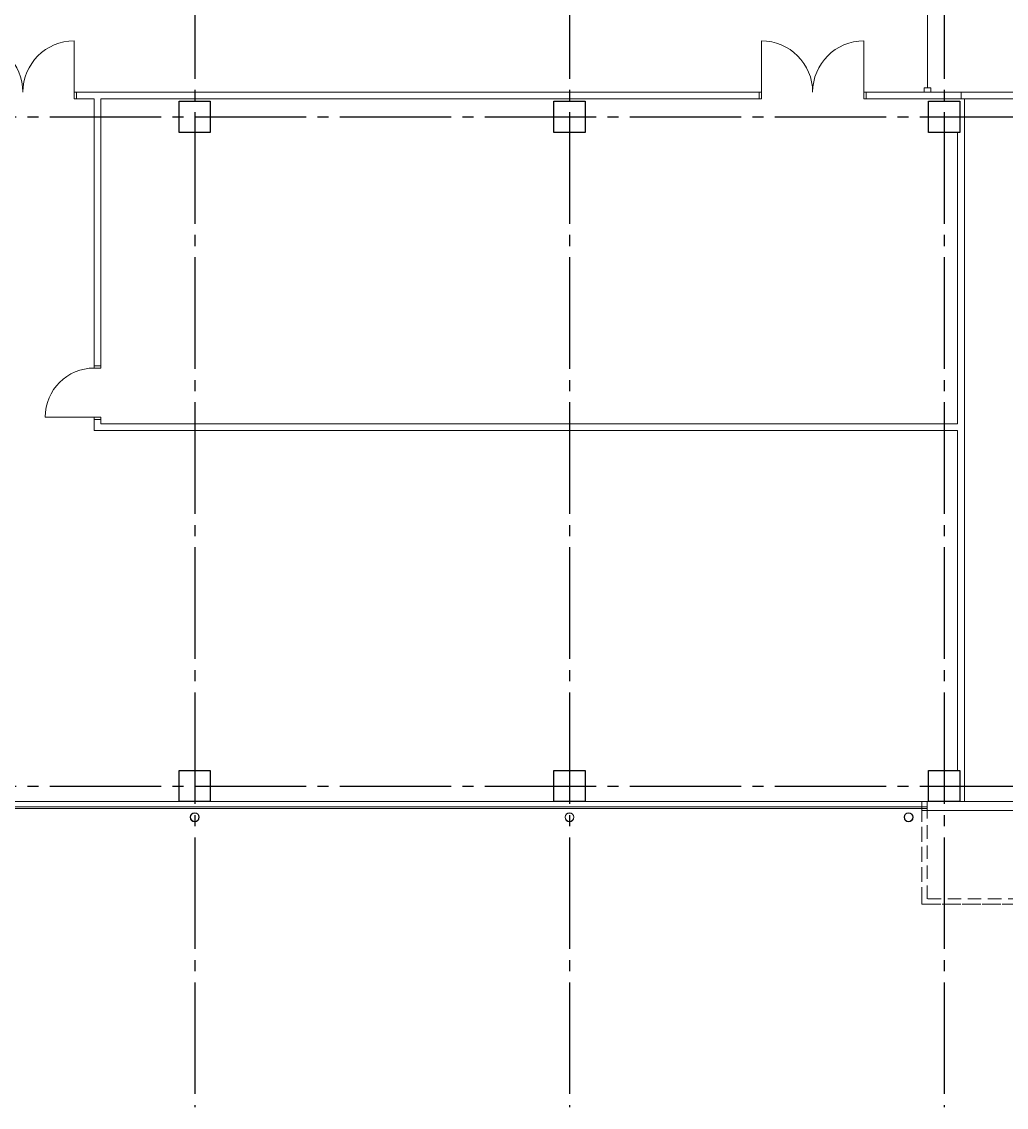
# Model space of a CAD drawing. Header units: millimetres. Extents: x -17313 to 27370, y -1010 to 13584.
# Drawn here: x 22292 to 24499, y -720 to 1713 of the extents above; entities that cross this region are included whole.
import ezdxf
from ezdxf.enums import TextEntityAlignment as Align

# ---------------------------------------------------------------- set-up
doc = ezdxf.new("R2010")
doc.units = ezdxf.units.MM
doc.header["$LTSCALE"] = 100
for name, pattern in [('X-S-FAB-L10$0$COL-CEN-LIN', [3.25, 2.5, -0.25, 0.25, -0.25]), ('X-S-FAB-L10$0$JJP_虛線(退縮線、投影線、地下室範圍、非屬本工程、圖面分區)', [0.45, 0.3, -0.15]), ('X-S-FAB-L10$0$TAI_虛線', [5.644, 2.822, -2.822])]:
    doc.linetypes.add(name, pattern=pattern)
for name, color, linetype in [('0-XREF', 7, 'Continuous'), ('X-S-FAB-L10$0$0-DIM-TXT', 8, 'Continuous'), ('X-S-FAB-L10$0$A-OBJE-MEP', 8, 'Continuous'), ('X-S-FAB-L10$0$A-WALL-EX', 8, 'Continuous'), ('X-S-FAB-L10$0$A-WALL-IN', 8, 'Continuous'), ('X-S-FAB-L10$0$A-WALL-IN.200K', 8, 'Continuous'), ('X-S-FAB-L10$0$BLOCK', 8, 'Continuous'), ('X-S-FAB-L10$0$CCL', 8, 'X-S-FAB-L10$0$COL-CEN-LIN'), ('X-S-FAB-L10$0$COL-S', 8, 'Continuous'), ('X-S-FAB-L10$0$Door', 8, 'Continuous')]:
    doc.layers.add(name, color=color, linetype=linetype)
doc.styles.add('X-S-FAB-L10$0$CHINA', font='simplex.shx', dxfattribs={"width": 0.75, "bigfont": 'chineset.shx'})
doc.styles.add('X-S-FAB-L10$0$Standard', font='', dxfattribs={"width": 0.8})
doc.styles.add('X-S-FAB-L10$0$TG_NOTE_TEXT', font='simplex.shx', dxfattribs={"width": 0.75, "bigfont": 'chineset.shx'})
doc.styles.get('X-S-FAB-L10$0$Standard').set_extended_font_data('Microsoft JhengHei')

# ---------------------------------------------------------------- blocks, each defined once
blk = doc.blocks.new('X-S-FAB-L10$0$FAB2-L05')
at = {"layer": 'X-S-FAB-L10$0$CCL'}
for p, q in [((-3480, 11005), (-3480, 0)), ((-2640, 11005), (-2640, 0)), ((-1800, 11005), (-1800, 0)), ((-26880, 2220), (1210, 2220)), ((-26880, 720), (1210, 720))]:
    blk.add_line(p, q, dxfattribs=at)
at = {"layer": 'X-S-FAB-L10$0$COL-S'}
for points in [[(-3515, 2255), (-3445, 2255), (-3445, 2185), (-3515, 2185)], [(-2675, 2255), (-2605, 2255), (-2605, 2185), (-2675, 2185)], [(-1835, 2255), (-1765, 2255), (-1765, 2185), (-1835, 2185)], [(-3515, 755), (-3445, 755), (-3445, 685), (-3515, 685)], [(-2675, 755), (-2605, 755), (-2605, 685), (-2675, 685)], [(-1835, 755), (-1765, 755), (-1765, 685), (-1835, 685)]]:
    blk.add_lwpolyline(points, close=True, dxfattribs=at)
blk = doc.blocks.new('X-S-FAB-L10')
at = {"layer": 'X-S-FAB-L10$0$A-OBJE-MEP', "lineweight": 0, "flags": 128}
for points in [[(22689.5, -70, 1), (22670.5, -70, 1)], [(23529.5, -70, 1), (23510.5, -70, 1)], [(24289.5, -70, 1), (24270.5, -70, 1)]]:
    blk.add_lwpolyline(points, format="xyb", close=True, dxfattribs=at)
at = {"layer": 'X-S-FAB-L10$0$A-OBJE-MEP', "lineweight": 0}
for centre in [(22680, -70), (23520, -70), (24280, -70)]:
    blk.add_circle(centre, 10, dxfattribs=at)
at = {"layer": 'X-S-FAB-L10$0$A-WALL-EX', "lineweight": 0}
for p, q in [((24310, -46.5), (18505, -46.5)), ((24322, -46.5), (24312.8, -46.5)), ((24310, -50), (24322, -50)), ((24310, -50), (24322, -50))]:
    blk.add_line(p, q, dxfattribs=at)
at = {"layer": 'X-S-FAB-L10$0$A-WALL-EX', "linetype": 'X-S-FAB-L10$0$JJP_虛線(退縮線、投影線、地下室範圍、非屬本工程、圖面分區)', "lineweight": 0}
for p, q in [((24310, -46.5), (24310, -253)), ((24322, -50), (24322, -46.5)), ((24310, -253), (24310, -265)), ((24310, -265), (24322, -265)), ((24322, -265), (26378, -265))]:
    blk.add_line(p, q, dxfattribs=at)
at = {"layer": 'X-S-FAB-L10$0$A-WALL-EX', "lineweight": 0, "flags": 128}
for points in [[(24310, -35), (18505, -35)], [(24310, -46.5), (24310, -35)], [(24325, -35), (24310, -35)], [(24310, -55), (24310, -35)], [(24322, -35), (24322, -46.5)], [(24765, -35), (24395, -35)], [(18505, -50), (24310, -50)], [(18505, -50), (24310, -50)], [(18505, -50), (24310, -50)], [(18505, -50), (24310, -50)], [(18505, -50), (24310, -50)], [(18505, -50), (24310, -50)], [(18505, -50), (24310, -50)], [(18505, -50), (24310, -50)], [(24310, -55), (24765, -55)]]:
    blk.add_lwpolyline(points, dxfattribs=at)
at = {"layer": 'X-S-FAB-L10$0$A-WALL-EX', "linetype": 'X-S-FAB-L10$0$JJP_虛線(退縮線、投影線、地下室範圍、非屬本工程、圖面分區)', "lineweight": 0, "flags": 128}
for points in [[(24309.997, -46.5), (24310, -46.5)], [(24309.997, -46.5), (24309.997, -265)], [(24310, -46.5), (24322, -46.5)], [(24310, -46.5), (24322, -46.5)], [(24322, -253), (24322, -46.5)], [(24322, -253), (24322, -46.5)], [(24310, -50), (24310, -253)], [(24309.997, -265.003), (24309.997, -265)], [(24309.997, -265.003), (26390, -265.003)], [(24310, -265), (24310, -253)], [(24310, -265), (26378, -265)], [(26378, -253), (24322, -253)], [(26378, -253), (24322, -253)]]:
    blk.add_lwpolyline(points, dxfattribs=at)
at = {"layer": 'X-S-FAB-L10$0$A-WALL-IN', "lineweight": 0}
for p, q in [((22415, 1555), (22419.3, 1555)), ((22415, 1540), (22415, 1555)), ((23945, 1555), (22415, 1555)), ((22415, 1540), (22419.3, 1540)), ((22415, 1540), (22455, 1540)), ((22455, 1540), (22455, 941.848)), ((22470, 1540), (23945, 1540)), ((22470, 941.848), (22470, 1540)), ((23945, 1555), (23940.7, 1555)), ((23945, 1540), (23940.7, 1540)), ((23945, 1540), (23945, 1555)), ((24185, 1555), (24189.3, 1555)), ((24185, 1540), (24185, 1555)), ((24315, 1555), (24185, 1555)), ((24185, 1540), (24189.3, 1540)), ((24185, 1540), (24397.5, 1540)), ((24315, 1555), (24330, 1555)), ((24315, 1540), (24330, 1540)), ((24397.5, 1555), (24330, 1555)), ((24405, -35), (24405, 1540)), ((24390, 1465), (24390, 811.848)), ((22455, 941.848), (22470, 941.848)), ((22455, 821.848), (22470, 821.848)), ((22455, 821.848), (22455, 811.848)), ((22455, 796.848), (22455, 811.848)), ((22470, 811.848), (22470, 821.848)), ((24390, 811.848), (22470, 811.848)), ((22455, 796.848), (24390, 796.848)), ((22455, 796.848), (22470, 796.848)), ((24390, 796.848), (24390, 35)), ((24395, -35), (24405, -35))]:
    blk.add_line(p, q, dxfattribs=at)
at = {"layer": 'X-S-FAB-L10$0$A-WALL-IN.200K', "lineweight": 0}
for p, q in [((24630, 1555), (24397.5, 1555)), ((24397.5, 1540), (24397.5, 1555)), ((24397.5, 1540), (24645, 1540))]:
    blk.add_line(p, q, dxfattribs=at)
at = {"layer": 'X-S-FAB-L10$0$COL-S'}
for p, q in [((22645, 1535), (22715, 1535)), ((22645, 1465), (22645, 1535)), ((22715, 1535), (22715, 1465)), ((23485, 1535), (23555, 1535)), ((23485, 1465), (23485, 1535)), ((23555, 1535), (23555, 1465)), ((24325, 1535), (24395, 1535)), ((24325, 1465), (24325, 1535)), ((24395, 1535), (24395, 1465)), ((22715, 1465), (22645, 1465)), ((23555, 1465), (23485, 1465)), ((24395, 1465), (24325, 1465)), ((22645, 35), (22715, 35)), ((22645, -35), (22645, 35)), ((22715, 35), (22715, -35)), ((23485, 35), (23555, 35)), ((23485, -35), (23485, 35)), ((23555, 35), (23555, -35)), ((24325, 35), (24395, 35)), ((24325, -35), (24325, 35)), ((24395, 35), (24395, -35)), ((22715, -35), (22645, -35)), ((23555, -35), (23485, -35)), ((24395, -35), (24325, -35))]:
    blk.add_line(p, q, dxfattribs=at)
at = {"layer": 'X-S-FAB-L10$0$Door', "linetype": 'X-S-FAB-L10$0$TAI_虛線', "lineweight": 0}
for p, q in [((24322.5, 1845), (24322.5, 1565)), ((24315, 1555), (24315, 1565)), ((24315, 1565), (24330, 1565)), ((24330, 1565), (24330, 1555)), ((24330, 1555), (24315, 1555))]:
    blk.add_line(p, q, dxfattribs=at)
at = {"layer": 'X-S-FAB-L10$0$Door', "lineweight": 0}
for p, q in [((22410, 1555), (22410, 1670)), ((23950, 1555), (23950, 1670)), ((24180, 1555), (24180, 1670)), ((22415, 1555), (22410, 1555)), ((22410, 1555), (22410, 1540)), ((22410, 1540), (22415, 1540)), ((22415, 1540), (22415, 1555)), ((22415, 1540), (22415, 1555)), ((22415, 1540), (22415, 1555)), ((22415, 1555), (22419.3, 1555)), ((22415, 1555), (22419.3, 1555)), ((22415, 1540), (22419.3, 1540)), ((22415, 1540), (22419.3, 1540)), ((23945, 1555), (23940.7, 1555)), ((23945, 1555), (23940.7, 1555)), ((23945, 1540), (23940.7, 1540)), ((23945, 1540), (23940.7, 1540)), ((23950, 1555), (23945, 1555)), ((23945, 1555), (23945, 1540)), ((23945, 1540), (23945, 1555)), ((23945, 1540), (23945, 1555)), ((23945, 1540), (23950, 1540)), ((23950, 1540), (23950, 1555)), ((24185, 1555), (24180, 1555)), ((24180, 1555), (24180, 1540)), ((24180, 1540), (24185, 1540)), ((24185, 1540), (24185, 1555)), ((24185, 1540), (24185, 1555)), ((24185, 1540), (24185, 1555)), ((24185, 1555), (24189.3, 1555)), ((24185, 1555), (24189.3, 1555)), ((24185, 1540), (24189.3, 1540)), ((24185, 1540), (24189.3, 1540)), ((22455, 936.848), (22455, 941.848)), ((22455, 941.848), (22470, 941.848)), ((22455, 941.848), (22470, 941.848)), ((22455, 941.848), (22470, 941.848)), ((22470, 936.848), (22455, 936.848)), ((22470, 941.848), (22470, 936.848)), ((22455, 826.848), (22345, 826.848)), ((22455, 821.848), (22455, 826.848)), ((22455, 826.848), (22470, 826.848)), ((22470, 821.848), (22455, 821.848)), ((22455, 821.848), (22470, 821.848)), ((22455, 821.848), (22470, 821.848)), ((22470, 826.848), (22470, 821.848))]:
    blk.add_line(p, q, dxfattribs=at)
for centre, radius, start, end in [((22180, 1555), 115, 0, 90), ((22410, 1555), 115, 90, 180), ((23950, 1555), 115, 0, 90), ((24180, 1555), 115, 90, 180), ((22455, 826.848), 110, 90, 180)]:
    blk.add_arc(centre, radius, start, end, dxfattribs=at)
at = {"layer": 'X-S-FAB-L10$0$BLOCK'}
blk.add_blockref('X-S-FAB-L10$0$FAB2-L05', (26160, -720), dxfattribs=at)
at = {"style": 'X-S-FAB-L10$0$TG_NOTE_TEXT', "width": 0.5, "flags": 1}
for p in [(7463.301, 9020), (18268.251, 8649), (11197.77, 4800.167), (16485.801, 4800.167), (25420.27, 2635), (13360, 320.001, 0), (7463.301, -33.333)]:
    blk.add_attdef('WH', text='', height=20, dxfattribs=at).set_placement(p, align=Align.BOTTOM_LEFT)
at = {"width": 0.5}
for style, p in [('X-S-FAB-L10$0$TG_NOTE_TEXT', (7585, 9020)), ('X-S-FAB-L10$0$TG_NOTE_TEXT', (18389.95, 8649)), ('X-S-FAB-L10$0$TG_NOTE_TEXT', (11117.5, 4813.5)), ('X-S-FAB-L10$0$TG_NOTE_TEXT', (16607.5, 4813.5)), ('X-S-FAB-L10$0$TG_NOTE_TEXT', (25350, 2635)), ('X-S-FAB-L10$0$Standard', (13129.375, 325.001, 0)), ('X-S-FAB-L10$0$TG_NOTE_TEXT', (7585, -20))]:
    blk.add_attdef('DESC', text='', height=10, dxfattribs=dict(at, style=style)).set_placement(p, align=Align.BOTTOM_LEFT)
for tag, style, p in [('TYPE', 'X-S-FAB-L10$0$TG_NOTE_TEXT', (7619.286, 9020)), ('NO', 'X-S-FAB-L10$0$TG_NOTE_TEXT', (7650.095, 9020)), ('TYPE', 'X-S-FAB-L10$0$TG_NOTE_TEXT', (18424.236, 8649)), ('NO', 'X-S-FAB-L10$0$TG_NOTE_TEXT', (18455.045, 8649)), ('NO', 'X-S-FAB-L10$0$TG_NOTE_TEXT', (11088.595, 4813.5)), ('TYPE', 'X-S-FAB-L10$0$TG_NOTE_TEXT', (11151.786, 4813.5)), ('TYPE', 'X-S-FAB-L10$0$TG_NOTE_TEXT', (16641.786, 4813.5)), ('NO', 'X-S-FAB-L10$0$TG_NOTE_TEXT', (16672.595, 4813.5)), ('NO', 'X-S-FAB-L10$0$TG_NOTE_TEXT', (25313, 2635)), ('TYPE', 'X-S-FAB-L10$0$TG_NOTE_TEXT', (25350, 2635)), ('NO', 'X-S-FAB-L10$0$Standard', (13100, 320.001, 0)), ('TYPE', 'X-S-FAB-L10$0$Standard', (13129.375, 320.001, 0)), ('TYPE', 'X-S-FAB-L10$0$TG_NOTE_TEXT', (7619.286, -20)), ('NO', 'X-S-FAB-L10$0$TG_NOTE_TEXT', (7650.095, -20))]:
    blk.add_attdef(tag, text='', height=10, dxfattribs=dict(at, style=style)).set_placement(p, align=Align.BOTTOM_RIGHT)
at = {"style": 'X-S-FAB-L10$0$TG_NOTE_TEXT', "width": 0.5, "flags": 1}
for rotation, p in [(180, (43, 7480)), (180, (943, 7480)), (90, (24310, 3717.77)), (270, (17080, 1711.699))]:
    blk.add_attdef('WH', text='', height=20, rotation=rotation, dxfattribs=at).set_placement(p, align=Align.BOTTOM_LEFT)
at = {"width": 0.5}
for rotation, style, p in [(180, 'X-S-FAB-L10$0$Standard', (317.625, 7480)), (180, 'X-S-FAB-L10$0$Standard', (1217.625, 7480)), (90, 'X-S-FAB-L10$0$TG_NOTE_TEXT', (24310, 3647.5)), (270, 'X-S-FAB-L10$0$TG_NOTE_TEXT', (17080, 1605))]:
    blk.add_attdef('DESC', text='', height=10, rotation=rotation, dxfattribs=dict(at, style=style)).set_placement(p, align=Align.BOTTOM_LEFT)
for tag, rotation, style, p in [('TYPE', 180, 'X-S-FAB-L10$0$Standard', (317.625, 7480)), ('NO', 180, 'X-S-FAB-L10$0$Standard', (347, 7480)), ('TYPE', 180, 'X-S-FAB-L10$0$Standard', (1217.625, 7480)), ('NO', 180, 'X-S-FAB-L10$0$Standard', (1247, 7480)), ('TYPE', 90, 'X-S-FAB-L10$0$TG_NOTE_TEXT', (24310, 3647.5)), ('NO', 90, 'X-S-FAB-L10$0$TG_NOTE_TEXT', (24310, 3610.5)), ('TYPE', 270, 'X-S-FAB-L10$0$TG_NOTE_TEXT', (17080, 1605)), ('NO', 270, 'X-S-FAB-L10$0$TG_NOTE_TEXT', (17080, 1573))]:
    blk.add_attdef(tag, text='', height=10, rotation=rotation, dxfattribs=dict(at, style=style)).set_placement(p, align=Align.BOTTOM_RIGHT)
at = {"layer": 'X-S-FAB-L10$0$0-DIM-TXT', "style": 'X-S-FAB-L10$0$CHINA', "width": 0.75}
for p in [(667.414, 7855.1, -2689.4), (22627.353, 6728.814), (25644.722, 6728.814), (24778.787, 5569.051), (1118.252, 4980), (417.801, 4594.623), (23874.84, 4355), (22927.43, 4330.122), (23749.869, 3901.367), (417.801, 3765.236), (1118.252, 3730), (417.801, 3115.79), (536.882, 2227.832), (16908.994, 1782.652), (888.445, 880.466), (16977.43, 750), (18878.841, 750), (25641.221, 553.233), (21364.03, 526.894)]:
    blk.add_attdef('HIG', text='', height=80, dxfattribs=at).set_placement(p, align=Align.MIDDLE_LEFT)

msp = doc.modelspace()

# ---------------------------------------------------------------- block references
at = {"layer": '0-XREF'}
msp.add_blockref('X-S-FAB-L10', (0, 0), dxfattribs=at)

doc.saveas('drawing.dxf')
